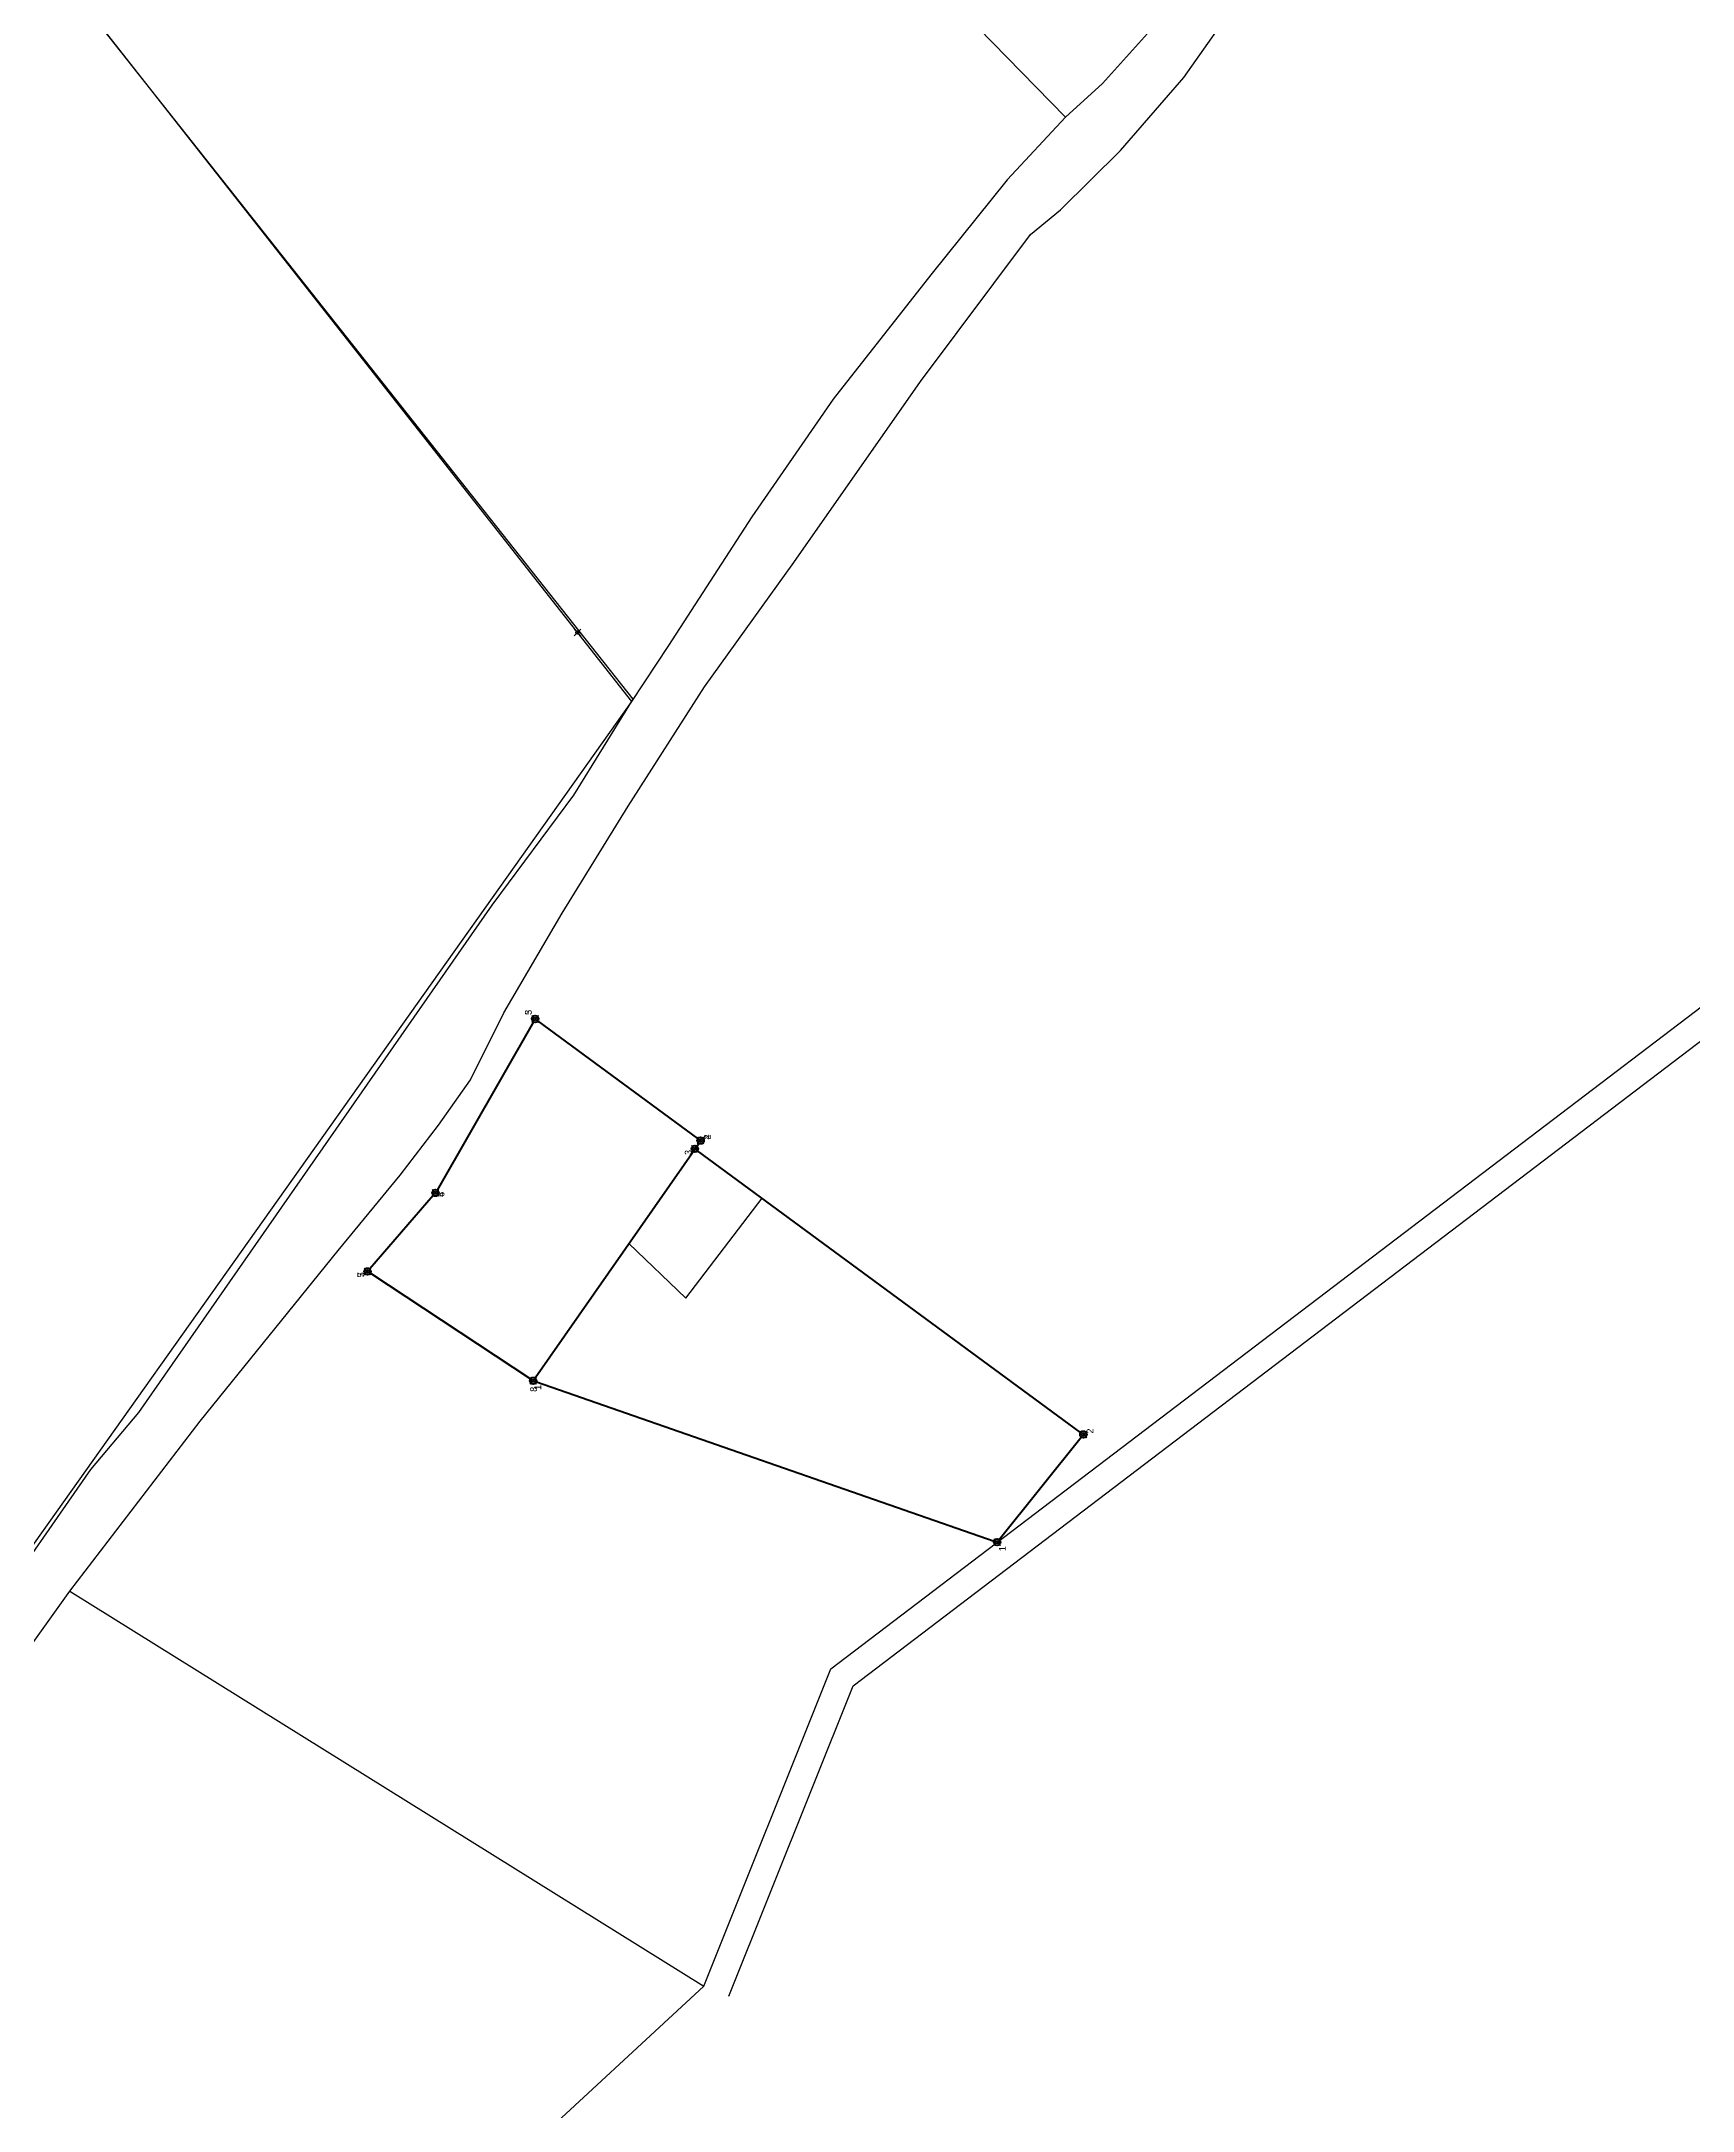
# Model space of a CAD drawing. Header units: millimetres. Extents: x 150192 to 154662, y -198734 to -196104.
# Drawn here: x 152670.4 to 152914.9, y -197473.5 to -197167.1 of the extents above; entities that cross this region are included whole.
import ezdxf
from ezdxf.enums import TextEntityAlignment as Align

# ---------------------------------------------------------------- set-up
doc = ezdxf.new("R2010")
doc.units = ezdxf.units.MM
doc.header["$PDMODE"] = 35
doc.header["$PDSIZE"] = 0.5
doc.layers.add('2', color=7, linetype='Continuous')
doc.styles.get("Standard").update_dxf_attribs({"font": 'TCCM____.TTF'})

msp = doc.modelspace()

# ---------------------------------------------------------------- linework, layer by layer
at = {"color": 1, "ltscale": 0.5, "flags": 128}
msp.add_lwpolyline([(152542.35413, -197169.89263), (152551.25941, -197186.44968), (152555.92461, -197195.18157), (152571.684, -197227.10337), (152576.3933, -197236.20749), (152662.50424, -197400.39661), (152677.72964, -197378.58498), (152684.81031, -197370.12889), (152737.1146, -197294.99274), (152749.23971, -197278.71172), (152758.00913, -197264.49108), (152677.79358, -197163.11066), (152665.85513, -197149.24115), (152635.45616, -197108.3145), (152626.33061, -197116.71), (152592.42517, -197144.43834), (152542.35413, -197169.89263)], dxfattribs=at)
at = {"color": 1, "lineweight": 40}
for points in [[(152767.59324, -197329.55829), (152743.90313, -197312.14749)], [(152767.59324, -197329.55829), (152743.90313, -197312.14749)], [(152743.25164, -197312.28521), (152728.98953, -197337.17437)], [(152743.25164, -197312.28521), (152728.98953, -197337.17437)], [(152743.49068, -197365.00563), (152767.71019, -197330.26456)], [(152767.42398, -197330.67512), (152767.7102, -197330.26456)], [(152824.26914, -197373.07329), (152767.54093, -197331.38139)], [(152728.41365, -197337.9862), (152719.00782, -197348.84969)], [(152728.41365, -197337.9862), (152719.00782, -197348.84969)], [(152719.09782, -197349.50314), (152742.78745, -197365.14035)], [(152719.09782, -197349.50314), (152742.78745, -197365.14035)], [(152743.67697, -197365.58011), (152811.43761, -197389.15788)]]:
    msp.add_lwpolyline(points, dxfattribs=at)
at = {"color": 1}
for points in [[(152767.13804, -197331.08529), (152757.35874, -197345.11295)], [(152767.13804, -197331.08529), (152777.08951, -197338.39902)], [(152757.35874, -197345.11295), (152765.81852, -197353.19515), (152777.08951, -197338.39902)]]:
    msp.add_lwpolyline(points, dxfattribs=at)
at = {"lineweight": 40}
msp.add_lwpolyline([(152812.22218, -197388.93176), (152824.35969, -197373.75983)], dxfattribs=at)
at = {"color": 1, "lineweight": 40}
for centre in [(152743.50024, -197311.85139), (152743.50024, -197311.85139), (152767.13804, -197331.08529), (152767.99614, -197329.85439), (152767.99614, -197329.85439), (152728.74094, -197337.60819), (152728.74094, -197337.60819), (152718.68054, -197349.22769), (152718.68054, -197349.22769), (152743.20474, -197365.41579), (152743.20474, -197365.41579)]:
    msp.add_circle(centre, 0.5, dxfattribs=at)
at = {"lineweight": 40}
for centre in [(152824.67204, -197373.36939), (152811.90984, -197389.32219)]:
    msp.add_circle(centre, 0.5, dxfattribs=at)
at = {"color": 1, "ltscale": 0.5}
msp.add_point((152749.76218, -197254.61633), dxfattribs=at)
at = {"color": 1}
for p in [(152743.50024, -197311.85139), (152743.50024, -197311.85139), (152767.13804, -197331.08529), (152767.99614, -197329.85439), (152767.99614, -197329.85439), (152728.74094, -197337.60819), (152728.74094, -197337.60819), (152718.68054, -197349.22769), (152718.68054, -197349.22769), (152743.20474, -197365.41579), (152743.20474, -197365.41579)]:
    msp.add_point(p, dxfattribs=at)
for p in [(152824.67204, -197373.36939), (152811.90984, -197389.32219)]:
    msp.add_point(p)
at = {"layer": '2', "color": 1, "linetype": 'Continuous'}
for p, q in [((152705.30113, -197058.76563), (152822.03813, -197178.29663)), ((152635.57613, -197109.31463), (152757.77813, -197264.81663)), ((152757.77813, -197264.81663), (152661.64313, -197400.25363)), ((152624.81613, -197466.07163), (152674.59813, -197396.57463)), ((152674.59813, -197396.57463), (152768.46613, -197455.08663)), ((152728.58813, -197491.92463), (152768.46613, -197455.08663))]:
    msp.add_line(p, q, dxfattribs=at)
for points in [[(152705.30113, -197058.76563), (152714.69913, -197050.25563), (152726.63713, -197039.83963), (152738.44813, -197028.02563), (152745.43313, -197021.80063), (152751.40213, -197016.33863), (152762.07013, -197009.09963), (152772.86613, -197002.24163), (152794.20313, -196991.32263), (152829.76513, -196973.41963), (152909.90613, -196936.85663), (152908.13013, -196952.36163), (152897.33813, -196997.22163), (152884.76913, -197048.68963), (152877.40513, -197071.56263), (152869.27913, -197098.24963), (152864.58113, -197112.48163), (152859.62813, -197125.06163), (152853.53313, -197137.89563), (152846.67613, -197150.34763), (152839.69113, -197159.36763), (152835.50013, -197164.44963), (152827.49913, -197173.34263), (152822.03813, -197178.29663)], [(152674.59813, -197396.57463), (152693.90113, -197371.41863), (152714.34813, -197346.13663), (152723.49213, -197334.95663), (152729.20613, -197327.58863), (152733.90513, -197320.85463), (152738.85813, -197310.94363), (152747.49313, -197296.20463), (152757.27113, -197280.32263), (152768.57413, -197262.66163), (152781.78113, -197244.23963), (152800.57713, -197217.43163), (152816.83213, -197195.70663), (152821.27713, -197192.02263), (152830.16713, -197183.25763), (152839.56513, -197172.45863), (152848.20113, -197160.13463), (152857.34413, -197145.90463), (152864.96413, -197132.30963), (152872.96413, -197115.40963), (152878.04313, -197101.93963), (152882.74113, -197087.96163), (152887.05813, -197071.94963), (152889.72313, -197054.91963)], [(152822.03813, -197178.29663), (152813.40213, -197187.57063), (152802.09913, -197201.67263), (152787.62213, -197220.09363), (152775.55713, -197237.49963), (152763.23913, -197256.55863), (152757.77813, -197264.81663)], [(152768.46613, -197455.08663), (152787.26013, -197408.07063), (152919.85113, -197307.22263)], [(152772.18037, -197456.57134), (152790.56325, -197410.58383), (152922.27266, -197310.40636)]]:
    msp.add_lwpolyline(points, dxfattribs=at)

# ---------------------------------------------------------------- texts
at = {"color": 1}
for s in ['3', '5']:
    msp.add_text(s, height=1, rotation=90, dxfattribs=at).set_placement((152743.29344, -197310.87299), align=Align.BOTTOM_CENTER)
for s, p in [('2', (152768.98274, -197329.69099)), ('4', (152768.98274, -197329.69099)), ('6', (152729.55654, -197338.18679)), ('4', (152729.55654, -197338.18679))]:
    msp.add_text(s, height=1, rotation=90, dxfattribs=at).set_placement(p, align=Align.MIDDLE_LEFT)
for s, p in [('3', (152766.15144, -197331.24869)), ('5', (152717.68994, -197349.36419)), ('7', (152717.68994, -197349.36419))]:
    msp.add_text(s, height=1, rotation=90, dxfattribs=at).set_placement(p, align=Align.MIDDLE_RIGHT)
msp.add_text('8', height=1, rotation=90, dxfattribs=at).set_placement((152742.76154, -197366.31219), align=Align.TOP_RIGHT)
msp.add_text('1', height=1, rotation=90, dxfattribs=at).set_placement((152743.39294, -197366.39789), align=Align.TOP_CENTER)
msp.add_text('2', height=1, rotation=90).set_placement((152825.66344, -197373.23859), align=Align.MIDDLE_LEFT)
msp.add_text('1', height=1, rotation=90).set_placement((152812.18674, -197390.28309), align=Align.TOP_CENTER)

doc.saveas('drawing.dxf')
